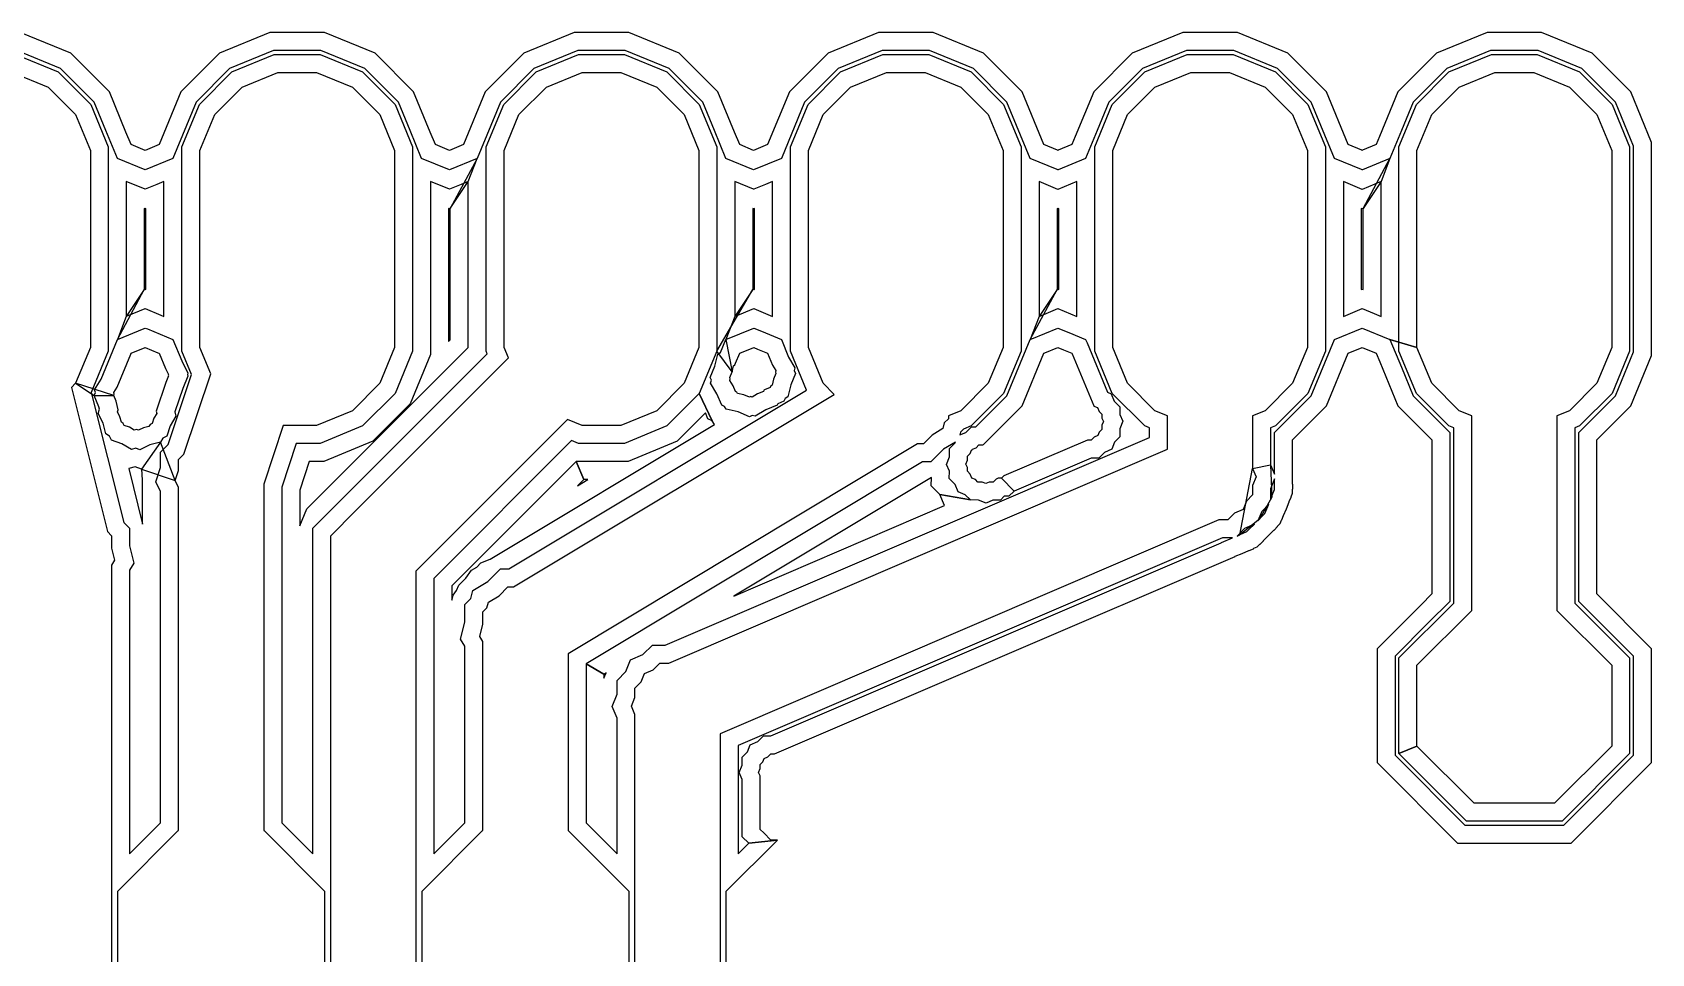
# Model space of a CAD drawing. Extents: x -122 to 0, y 0 to 97.
# Drawn here: x -93.02 to -79.5, y 29.68 to 37.37 of the extents above; entities that cross this region are included whole.
import ezdxf

# ---------------------------------------------------------------- set-up
doc = ezdxf.new("R2010")
doc.units = 0
doc.layers.add('milling', color=1, linetype='CONTINUOUS')

msp = doc.modelspace()

# ---------------------------------------------------------------- linework, layer by layer
at = {"layer": 'milling'}
for p, q in [((-92.6958, 37.1919), (-93.117, 37.3663)), ((-91.0328, 37.3663), (-91.454, 37.1919)), ((-90.577, 37.3663), (-91.0328, 37.3663)), ((-90.1558, 37.1919), (-90.577, 37.3663)), ((-88.4928, 37.3663), (-88.914, 37.1919)), ((-88.0371, 37.3663), (-88.4928, 37.3663)), ((-87.6157, 37.1918), (-88.0371, 37.3663)), ((-85.9528, 37.3663), (-86.374, 37.1919)), ((-85.497, 37.3663), (-85.9528, 37.3663)), ((-85.0758, 37.1919), (-85.497, 37.3663)), ((-83.4128, 37.3663), (-83.834, 37.1919)), ((-82.957, 37.3663), (-83.4128, 37.3663)), ((-82.5358, 37.1919), (-82.957, 37.3663)), ((-80.8728, 37.3663), (-81.294, 37.1919)), ((-80.417, 37.3663), (-80.8728, 37.3663)), ((-79.9958, 37.1919), (-80.417, 37.3663)), ((-93.1534, 37.1831), (-92.7996, 37.0365)), ((-92.7807, 37.0646), (-93.1469, 37.2163)), ((-92.3733, 36.8693), (-92.6958, 37.1919)), ((-91.454, 37.1919), (-91.7765, 36.8694)), ((-91.0029, 37.2163), (-91.3691, 37.0646)), ((-91.3503, 37.0365), (-90.9965, 37.1831)), ((-90.6069, 37.2163), (-91.0029, 37.2163)), ((-90.9965, 37.1831), (-90.6134, 37.1831)), ((-90.6134, 37.1831), (-90.2596, 37.0365)), ((-90.2407, 37.0646), (-90.6069, 37.2163)), ((-89.8333, 36.8693), (-90.1558, 37.1919)), ((-88.914, 37.1919), (-89.2365, 36.8694)), ((-88.4629, 37.2163), (-88.8291, 37.0646)), ((-88.8103, 37.0365), (-88.4565, 37.1831)), ((-88.0669, 37.2163), (-88.4629, 37.2163)), ((-88.4565, 37.1831), (-88.0734, 37.1831)), ((-88.0734, 37.1831), (-87.7196, 37.0365)), ((-87.7006, 37.0646), (-88.0669, 37.2163)), ((-87.2933, 36.8694), (-87.6157, 37.1918)), ((-86.374, 37.1919), (-86.6965, 36.8694)), ((-85.9229, 37.2163), (-86.2891, 37.0647)), ((-86.2703, 37.0365), (-85.9165, 37.1831)), ((-85.5269, 37.2163), (-85.9229, 37.2163)), ((-85.9165, 37.1831), (-85.5334, 37.1831)), ((-85.5334, 37.1831), (-85.1796, 37.0365)), ((-85.1607, 37.0647), (-85.5269, 37.2163)), ((-84.7533, 36.8694), (-85.0758, 37.1919)), ((-83.834, 37.1919), (-84.1565, 36.8694)), ((-83.3829, 37.2163), (-83.7491, 37.0647)), ((-83.7303, 37.0365), (-83.3765, 37.1831)), ((-82.9869, 37.2163), (-83.3829, 37.2163)), ((-83.3765, 37.1831), (-82.9934, 37.1831)), ((-82.9934, 37.1831), (-82.6396, 37.0365)), ((-82.6207, 37.0647), (-82.9869, 37.2163)), ((-82.2133, 36.8694), (-82.5358, 37.1919)), ((-81.294, 37.1919), (-81.6165, 36.8694)), ((-80.8429, 37.2163), (-81.2091, 37.0647)), ((-81.1903, 37.0365), (-80.8365, 37.1831)), ((-80.4469, 37.2163), (-80.8429, 37.2163)), ((-80.8365, 37.1831), (-80.4534, 37.1831)), ((-80.4534, 37.1831), (-80.0996, 37.0365)), ((-80.0807, 37.0647), (-80.4469, 37.2163)), ((-79.6733, 36.8694), (-79.9958, 37.1919)), ((-92.5005, 36.7845), (-92.7807, 37.0646)), ((-91.3691, 37.0646), (-91.6492, 36.7845)), ((-89.9605, 36.7845), (-90.2407, 37.0646)), ((-88.8291, 37.0646), (-89.1092, 36.7845)), ((-87.4205, 36.7845), (-87.7006, 37.0646)), ((-86.2891, 37.0647), (-86.5692, 36.7846)), ((-84.8805, 36.7845), (-85.1607, 37.0647)), ((-83.7491, 37.0647), (-84.0292, 36.7846)), ((-82.3406, 36.7845), (-82.6207, 37.0647)), ((-81.2091, 37.0647), (-81.4892, 36.7846)), ((-79.8006, 36.7845), (-80.0807, 37.0647)), ((-93.1832, 37.0331), (-92.8845, 36.9094)), ((-92.8845, 36.9094), (-92.6559, 36.6808)), ((-92.7996, 37.0365), (-92.5288, 36.7657)), ((-91.6211, 36.7657), (-91.3503, 37.0365)), ((-91.494, 36.6808), (-91.2654, 36.9094)), ((-91.2654, 36.9094), (-90.9667, 37.0331)), ((-90.9667, 37.0331), (-90.6432, 37.0331)), ((-90.6432, 37.0331), (-90.3445, 36.9094)), ((-90.3445, 36.9094), (-90.1159, 36.6808)), ((-90.2596, 37.0365), (-89.9888, 36.7657)), ((-89.0811, 36.7657), (-88.8103, 37.0365)), ((-88.954, 36.6808), (-88.7254, 36.9094)), ((-88.7254, 36.9094), (-88.4267, 37.0331)), ((-88.4267, 37.0331), (-88.1032, 37.0331)), ((-88.1032, 37.0331), (-87.8045, 36.9094)), ((-87.8045, 36.9094), (-87.5759, 36.6808)), ((-87.7196, 37.0365), (-87.4488, 36.7657)), ((-86.5411, 36.7657), (-86.2703, 37.0365)), ((-86.414, 36.6808), (-86.1854, 36.9094)), ((-86.1854, 36.9094), (-85.8867, 37.0331)), ((-85.8867, 37.0331), (-85.5632, 37.0331)), ((-85.5632, 37.0331), (-85.2645, 36.9094)), ((-85.2645, 36.9094), (-85.0359, 36.6808)), ((-85.1796, 37.0365), (-84.9088, 36.7657)), ((-84.0011, 36.7657), (-83.7303, 37.0365)), ((-83.874, 36.6808), (-83.6454, 36.9094)), ((-83.6454, 36.9094), (-83.3467, 37.0331)), ((-83.3467, 37.0331), (-83.0232, 37.0331)), ((-83.0232, 37.0331), (-82.7245, 36.9094)), ((-82.7245, 36.9094), (-82.4959, 36.6808)), ((-82.6396, 37.0365), (-82.3688, 36.7657)), ((-81.4611, 36.7657), (-81.1903, 37.0365)), ((-81.334, 36.6808), (-81.1054, 36.9094)), ((-81.1054, 36.9094), (-80.8067, 37.0331)), ((-80.8067, 37.0331), (-80.4832, 37.0331)), ((-80.4832, 37.0331), (-80.1845, 36.9094)), ((-80.1845, 36.9094), (-79.9559, 36.6808)), ((-80.0996, 37.0365), (-79.8288, 36.7657)), ((-92.4021, 36.547), (-92.5005, 36.7845)), ((-92.2345, 36.5344), (-92.3733, 36.8693)), ((-91.7765, 36.8694), (-91.9582, 36.4303)), ((-91.6492, 36.7845), (-91.8434, 36.3155)), ((-89.8621, 36.547), (-89.9605, 36.7845)), ((-89.6945, 36.5344), (-89.8333, 36.8693)), ((-89.2365, 36.8694), (-89.4182, 36.4303)), ((-89.1092, 36.7845), (-89.3034, 36.3155)), ((-87.322, 36.547), (-87.4205, 36.7845)), ((-87.1545, 36.5344), (-87.2933, 36.8694)), ((-86.6965, 36.8694), (-86.8782, 36.4303)), ((-86.5692, 36.7846), (-86.7634, 36.3155)), ((-84.6863, 36.3154), (-84.8805, 36.7845)), ((-84.5715, 36.4302), (-84.7533, 36.8694)), ((-84.1565, 36.8694), (-84.3101, 36.4984)), ((-84.0292, 36.7846), (-84.1277, 36.5469)), ((-82.1463, 36.3154), (-82.3406, 36.7845)), ((-82.0315, 36.4302), (-82.2133, 36.8694)), ((-81.6165, 36.8694), (-81.7701, 36.4984)), ((-81.4892, 36.7846), (-81.5876, 36.5469)), ((-79.6489, 36.4183), (-79.8006, 36.7845)), ((-79.4989, 36.4482), (-79.6733, 36.8694)), ((-92.6559, 36.6808), (-92.5322, 36.3821)), ((-92.5288, 36.7657), (-92.3822, 36.4119)), ((-91.7677, 36.4119), (-91.6211, 36.7657)), ((-91.6177, 36.3821), (-91.494, 36.6808)), ((-90.1159, 36.6808), (-89.9922, 36.3821)), ((-89.9888, 36.7657), (-89.8422, 36.4119)), ((-89.2277, 36.4119), (-89.0811, 36.7657)), ((-89.0777, 36.3821), (-88.954, 36.6808)), ((-87.5759, 36.6808), (-87.4522, 36.3821)), ((-87.4488, 36.7657), (-87.3022, 36.4119)), ((-86.6877, 36.4119), (-86.5411, 36.7657)), ((-86.5377, 36.3821), (-86.414, 36.6808)), ((-85.0359, 36.6808), (-84.9122, 36.3821)), ((-84.9088, 36.7657), (-84.7622, 36.4119)), ((-84.1477, 36.4119), (-84.0011, 36.7657)), ((-83.9977, 36.3821), (-83.874, 36.6808)), ((-82.4959, 36.6808), (-82.3722, 36.3821)), ((-82.3688, 36.7657), (-82.2222, 36.4119)), ((-81.6077, 36.4119), (-81.4611, 36.7657)), ((-81.4577, 36.3821), (-81.334, 36.6808)), ((-79.9559, 36.6808), (-79.8322, 36.3821)), ((-79.8288, 36.7657), (-79.6822, 36.4119)), ((-92.3063, 36.3155), (-92.4021, 36.547)), ((-92.1915, 36.4303), (-92.2345, 36.5344)), ((-89.7663, 36.3155), (-89.8621, 36.547)), ((-89.6515, 36.4303), (-89.6945, 36.5344)), ((-87.2263, 36.3155), (-87.3221, 36.547)), ((-87.3221, 36.547), (-87.322, 36.547)), ((-87.1115, 36.4303), (-87.1545, 36.5344)), ((-84.3101, 36.4984), (-84.3382, 36.4302)), ((-84.1276, 36.5469), (-84.2234, 36.3154)), ((-84.1277, 36.5469), (-84.1276, 36.5469)), ((-81.7701, 36.4984), (-81.7982, 36.4302)), ((-81.5876, 36.5469), (-81.6834, 36.3154)), ((-92.5322, 36.3821), (-92.5322, 34.7378)), ((-92.3822, 36.4119), (-92.3822, 34.708)), ((-92.0749, 36.3821), (-92.1915, 36.4303)), ((-91.9582, 36.4303), (-92.0749, 36.3821)), ((-91.7677, 34.708), (-91.7677, 36.4119)), ((-91.6177, 34.7378), (-91.6177, 36.3821)), ((-89.9922, 36.3821), (-89.9922, 34.7378)), ((-89.8422, 36.4119), (-89.8422, 34.708)), ((-89.5349, 36.3821), (-89.6515, 36.4303)), ((-89.4182, 36.4303), (-89.5349, 36.3821)), ((-89.2277, 34.708), (-89.2277, 36.4119)), ((-89.0777, 34.7378), (-89.0777, 36.3821)), ((-87.4522, 36.3821), (-87.4522, 34.7378)), ((-87.3022, 36.4119), (-87.3022, 34.708)), ((-86.9949, 36.3821), (-87.1115, 36.4303)), ((-86.8782, 36.4303), (-86.9949, 36.3821)), ((-86.6877, 34.708), (-86.6877, 36.4119)), ((-86.5377, 34.7378), (-86.5377, 36.3821)), ((-84.9122, 36.3821), (-84.9122, 34.7378)), ((-84.7622, 36.4119), (-84.7622, 34.708)), ((-84.458, 36.3833), (-84.5715, 36.4302)), ((-84.4548, 36.382), (-84.458, 36.3833)), ((-84.4536, 36.3826), (-84.4548, 36.382)), ((-84.3382, 36.4302), (-84.4536, 36.3826)), ((-84.1477, 34.708), (-84.1477, 36.4119)), ((-83.9977, 34.7378), (-83.9977, 36.3821)), ((-82.3722, 36.3821), (-82.3722, 34.7378)), ((-82.2222, 36.4119), (-82.2222, 34.708)), ((-81.918, 36.3833), (-82.0315, 36.4302)), ((-81.9148, 36.382), (-81.918, 36.3833)), ((-81.9136, 36.3826), (-81.9148, 36.382)), ((-81.7982, 36.4302), (-81.9136, 36.3826)), ((-81.6077, 34.708), (-81.6077, 36.4119)), ((-81.4577, 34.7378), (-81.4577, 36.3821)), ((-79.8322, 36.3821), (-79.8322, 34.7378)), ((-79.6822, 36.4119), (-79.6822, 34.708)), ((-79.6489, 34.7015), (-79.6489, 36.4183)), ((-79.4989, 34.6716), (-79.4989, 36.4482)), ((-92.0749, 36.2197), (-92.3063, 36.3155)), ((-91.8434, 36.3155), (-92.0749, 36.2197)), ((-89.5349, 36.2197), (-89.7663, 36.3155)), ((-89.3034, 36.3155), (-89.5349, 36.2197)), ((-89.3034, 36.3155), (-89.5277, 35.8979)), ((-89.3777, 36.1224), (-89.3034, 36.3155)), ((-86.9949, 36.2197), (-87.2263, 36.3155)), ((-86.7634, 36.3155), (-86.9949, 36.2197)), ((-84.4611, 36.2222), (-84.6863, 36.3154)), ((-84.2234, 36.3154), (-84.4523, 36.2207)), ((-81.9211, 36.2222), (-82.1463, 36.3154)), ((-81.6834, 36.3154), (-81.9123, 36.2207)), ((-81.9077, 35.8979), (-81.6834, 36.3154)), ((-81.6834, 36.3154), (-81.7577, 36.1223)), ((-92.0749, 36.0573), (-92.2322, 36.1225)), ((-92.2322, 36.1225), (-92.2322, 34.9973)), ((-91.9761, 36.0982), (-92.0747, 36.0573)), ((-91.9177, 36.1224), (-91.9761, 36.0982)), ((-91.9177, 34.9974), (-91.9177, 36.1224)), ((-89.5349, 36.0573), (-89.6922, 36.1225)), ((-89.6922, 36.1225), (-89.6922, 34.6782)), ((-89.4361, 36.0982), (-89.5347, 36.0573)), ((-89.5277, 35.8979), (-89.3777, 36.1224)), ((-89.3777, 36.1224), (-89.4361, 36.0982)), ((-89.3777, 34.7392), (-89.3777, 36.1224)), ((-89.3777, 36.1224), (-89.3777, 36.1224)), ((-86.9949, 36.0573), (-87.1522, 36.1225)), ((-87.1522, 36.1225), (-87.1522, 34.9973)), ((-86.8961, 36.0983), (-86.9947, 36.0573)), ((-86.8377, 36.1225), (-86.8961, 36.0983)), ((-86.8377, 34.9974), (-86.8377, 36.1225)), ((-84.4549, 36.0572), (-84.6122, 36.1224)), ((-84.6122, 36.1224), (-84.6122, 34.9974)), ((-84.4548, 36.2196), (-84.4611, 36.2222)), ((-84.4523, 36.2207), (-84.4548, 36.2196)), ((-84.3507, 36.1004), (-84.4547, 36.0572)), ((-84.2977, 36.1223), (-84.3507, 36.1004)), ((-84.2977, 34.9975), (-84.2977, 36.1223)), ((-81.9149, 36.0572), (-82.0722, 36.1224)), ((-82.0722, 36.1224), (-82.0722, 34.9974)), ((-81.9148, 36.2196), (-81.9211, 36.2222)), ((-81.9123, 36.2207), (-81.9148, 36.2196)), ((-81.8107, 36.1004), (-81.9147, 36.0572)), ((-81.7577, 36.1223), (-81.9077, 35.8979)), ((-81.7577, 36.1223), (-81.8107, 36.1004)), ((-81.7577, 34.9974), (-81.7577, 36.1223)), ((-92.0748, 36.0573), (-92.0749, 36.0573)), ((-92.0747, 36.0573), (-92.0748, 36.0573)), ((-89.5348, 36.0573), (-89.5349, 36.0573)), ((-89.5347, 36.0573), (-89.5348, 36.0573)), ((-86.9948, 36.0574), (-86.9949, 36.0573)), ((-86.9947, 36.0573), (-86.9948, 36.0574)), ((-84.4548, 36.0573), (-84.4549, 36.0572)), ((-84.4547, 36.0572), (-84.4548, 36.0573)), ((-81.9148, 36.0573), (-81.9149, 36.0572)), ((-81.9147, 36.0572), (-81.9148, 36.0573)), ((-92.0749, 35.895), (-92.0822, 35.8981)), ((-92.0822, 35.8981), (-92.0822, 35.2217)), ((-92.0748, 35.895), (-92.0749, 35.895)), ((-92.0747, 35.895), (-92.0748, 35.895)), ((-92.0677, 35.898), (-92.0747, 35.895)), ((-92.0677, 35.2219), (-92.0677, 35.898)), ((-89.5349, 35.895), (-89.5422, 35.8981)), ((-89.5422, 35.8981), (-89.5422, 34.7869)), ((-89.5348, 35.895), (-89.5349, 35.895)), ((-89.5347, 35.895), (-89.5348, 35.895)), ((-89.5277, 35.8979), (-89.5347, 35.895)), ((-89.5277, 34.8014), (-89.5277, 35.8979)), ((-86.9949, 35.895), (-87.0022, 35.8981)), ((-87.0022, 35.8981), (-87.0022, 35.2215)), ((-86.9948, 35.8951), (-86.9949, 35.895)), ((-86.9947, 35.895), (-86.9948, 35.8951)), ((-86.9877, 35.898), (-86.9947, 35.895)), ((-86.9877, 35.2221), (-86.9877, 35.898)), ((-84.4549, 35.8949), (-84.4622, 35.898)), ((-84.4622, 35.898), (-84.4622, 35.2218)), ((-84.4548, 35.895), (-84.4549, 35.8949)), ((-84.4547, 35.8949), (-84.4548, 35.895)), ((-84.4477, 35.8979), (-84.4547, 35.8949)), ((-84.4477, 35.222), (-84.4477, 35.8979)), ((-81.9149, 35.8949), (-81.9222, 35.898)), ((-81.9222, 35.898), (-81.9222, 35.2218)), ((-81.9148, 35.895), (-81.9149, 35.8949)), ((-81.9147, 35.8949), (-81.9148, 35.895)), ((-81.9077, 35.8979), (-81.9147, 35.8949)), ((-81.9077, 35.2219), (-81.9077, 35.8979)), ((-81.9077, 35.8979), (-81.9077, 35.8979)), ((-92.3062, 34.8044), (-92.0822, 35.2217)), ((-92.0822, 35.2217), (-92.2322, 34.9973)), ((-92.0822, 35.2217), (-92.0747, 35.2248)), ((-92.0747, 35.2248), (-92.0746, 35.2247)), ((-92.0746, 35.2247), (-92.0745, 35.2248)), ((-92.0745, 35.2248), (-92.0677, 35.2219)), ((-87.3022, 34.708), (-87.0022, 35.2215)), ((-87.0022, 35.2215), (-87.1522, 34.9973)), ((-87.0022, 35.2215), (-86.9943, 35.2248)), ((-86.9943, 35.2248), (-86.9942, 35.2247)), ((-86.9942, 35.2247), (-86.9941, 35.2248)), ((-86.9941, 35.2248), (-86.9877, 35.2221)), ((-84.6863, 34.8044), (-84.4622, 35.2218)), ((-84.4622, 35.2218), (-84.6122, 34.9974)), ((-84.4622, 35.2218), (-84.4549, 35.2249)), ((-84.4549, 35.2249), (-84.4548, 35.2248)), ((-84.4548, 35.2248), (-84.4547, 35.2249)), ((-84.4547, 35.2249), (-84.4477, 35.222)), ((-81.9222, 35.2218), (-81.9149, 35.2249)), ((-81.9149, 35.2249), (-81.9148, 35.2248)), ((-81.9148, 35.2248), (-81.9147, 35.2249)), ((-81.9147, 35.2249), (-81.9077, 35.2219)), ((-92.2296, 34.9983), (-92.0747, 35.0625)), ((-92.0747, 35.0625), (-92.0746, 35.0625)), ((-92.0746, 35.0625), (-91.9427, 35.0077)), ((-87.1451, 35.0002), (-86.9944, 35.0625)), ((-86.9944, 35.0625), (-86.9943, 35.0625)), ((-86.9943, 35.0625), (-86.8583, 35.006)), ((-84.6122, 34.9974), (-84.4549, 35.0626)), ((-84.4549, 35.0626), (-84.4548, 35.0625)), ((-84.4548, 35.0625), (-84.4547, 35.0626)), ((-84.4547, 35.0626), (-84.2977, 34.9975)), ((-82.0722, 34.9974), (-81.9149, 35.0626)), ((-81.9149, 35.0626), (-81.9148, 35.0625)), ((-81.9148, 35.0625), (-81.9147, 35.0626)), ((-81.9147, 35.0626), (-81.8161, 35.0216)), ((-81.8161, 35.0216), (-81.7577, 34.9974)), ((-92.2322, 34.9973), (-92.3062, 34.8044)), ((-92.3062, 34.8044), (-92.0825, 34.8969)), ((-92.2322, 34.9973), (-92.2296, 34.9983)), ((-92.2322, 34.9973), (-92.2322, 34.9973)), ((-92.0825, 34.8969), (-92.0747, 34.9001)), ((-92.0747, 34.9001), (-92.0561, 34.8924)), ((-92.0561, 34.8924), (-91.8433, 34.8042)), ((-91.9427, 35.0077), (-91.9177, 34.9974)), ((-87.1522, 34.9973), (-87.2261, 34.8045)), ((-87.2261, 34.8045), (-86.9945, 34.9001)), ((-87.1522, 34.9973), (-87.1451, 35.0002)), ((-87.1522, 34.9973), (-87.1522, 34.9973)), ((-86.9945, 34.9001), (-86.9944, 34.9001)), ((-86.9944, 34.9001), (-86.9303, 34.8734)), ((-86.8583, 35.006), (-86.8377, 34.9974)), ((-84.6122, 34.9974), (-84.6863, 34.8044)), ((-84.6721, 34.8102), (-84.4548, 34.9002)), ((-84.6122, 34.9974), (-84.6122, 34.9974)), ((-84.4548, 34.9002), (-84.3649, 34.8629)), ((-82.1463, 34.8044), (-81.9149, 34.9002)), ((-81.9149, 34.9002), (-81.6834, 34.8044)), ((-92.443, 34.4743), (-92.3062, 34.8044)), ((-91.8433, 34.8042), (-91.7697, 34.626)), ((-90.5413, 33.5757), (-89.3777, 34.7392)), ((-89.5422, 34.7869), (-89.5277, 34.8014)), ((-87.2712, 34.6958), (-87.2261, 34.8045)), ((-87.2261, 34.8045), (-87.1754, 34.5353)), ((-86.9303, 34.8734), (-86.7632, 34.8041)), ((-86.7632, 34.8041), (-86.7028, 34.6577)), ((-84.8805, 34.3353), (-84.6863, 34.8044)), ((-84.6863, 34.8044), (-84.6721, 34.8102)), ((-84.3649, 34.8629), (-84.2234, 34.8044)), ((-84.2234, 34.8044), (-84.2115, 34.7756)), ((-84.2115, 34.7756), (-84.0413, 34.3644)), ((-82.3405, 34.3353), (-82.1463, 34.8044)), ((-81.6834, 34.8044), (-81.4577, 34.7378)), ((-81.4577, 34.7378), (-81.6834, 34.8044)), ((-81.6834, 34.8044), (-81.5876, 34.5729)), ((-92.5322, 34.7378), (-92.6559, 34.4391)), ((-92.3822, 34.708), (-92.5249, 34.3638)), ((-92.3086, 34.4068), (-92.1945, 34.6819)), ((-92.1945, 34.6819), (-92.1914, 34.6895)), ((-92.1914, 34.6895), (-92.0748, 34.7377)), ((-92.0748, 34.7377), (-92.0747, 34.7377)), ((-92.0747, 34.7377), (-91.9676, 34.6933)), ((-91.9676, 34.6933), (-91.9582, 34.6894)), ((-91.9582, 34.6894), (-91.9061, 34.5634)), ((-91.7697, 34.626), (-91.7183, 34.5234)), ((-91.6868, 34.5129), (-91.7677, 34.708)), ((-91.5268, 34.5185), (-91.6177, 34.7378)), ((-91.6177, 34.7378), (-91.6177, 34.7378)), ((-90.3794, 33.5255), (-89.2186, 34.6862)), ((-90.3173, 33.3755), (-89.0417, 34.651)), ((-89.9922, 34.7378), (-90.1159, 34.4391)), ((-89.8422, 34.708), (-89.9888, 34.3542)), ((-89.6922, 34.6782), (-89.8616, 34.2692)), ((-89.2186, 34.6862), (-89.2277, 34.708)), ((-89.0417, 34.651), (-89.0777, 34.7378)), ((-87.4522, 34.7378), (-87.5759, 34.4391)), ((-87.3022, 34.708), (-87.4488, 34.3542)), ((-87.3181, 34.5827), (-87.2931, 34.6827)), ((-87.1754, 34.5353), (-87.3022, 34.708)), ((-87.2931, 34.6827), (-87.2712, 34.6958)), ((-87.1516, 34.5925), (-87.1457, 34.6066)), ((-87.1457, 34.6066), (-87.1114, 34.6896)), ((-87.1114, 34.6896), (-86.9947, 34.7377)), ((-86.9947, 34.7377), (-86.9946, 34.7377)), ((-86.9946, 34.7377), (-86.9624, 34.7243)), ((-86.9624, 34.7243), (-86.8781, 34.6894)), ((-86.8781, 34.6894), (-86.8372, 34.5901)), ((-86.7028, 34.6577), (-86.6499, 34.5695)), ((-86.5529, 34.3827), (-86.6877, 34.708)), ((-86.414, 34.4391), (-86.5377, 34.7378)), ((-84.9122, 34.7378), (-85.0359, 34.4391)), ((-84.7622, 34.708), (-84.9088, 34.3542)), ((-84.7533, 34.2504), (-84.5715, 34.6896)), ((-84.5715, 34.6896), (-84.5644, 34.6925)), ((-84.5644, 34.6925), (-84.4548, 34.7378)), ((-84.4548, 34.7378), (-84.4095, 34.719)), ((-84.4095, 34.719), (-84.3382, 34.6896)), ((-84.3382, 34.6896), (-84.3365, 34.6853)), ((-84.3365, 34.6853), (-84.1565, 34.2504)), ((-84.0011, 34.3542), (-84.1477, 34.708)), ((-83.874, 34.4391), (-83.9977, 34.7378)), ((-83.9977, 34.7378), (-83.9977, 34.7378)), ((-82.3722, 34.7378), (-82.4959, 34.4391)), ((-82.2222, 34.708), (-82.3688, 34.3542)), ((-82.2133, 34.2504), (-82.0315, 34.6896)), ((-82.0315, 34.6896), (-81.9149, 34.7378)), ((-81.9149, 34.7378), (-81.7982, 34.6896)), ((-81.7982, 34.6896), (-81.7685, 34.6177)), ((-81.7685, 34.6177), (-81.6165, 34.2505)), ((-81.4611, 34.3542), (-81.6077, 34.708)), ((-81.334, 34.4391), (-81.4577, 34.7378)), ((-79.8322, 34.7378), (-79.9559, 34.4391)), ((-79.6822, 34.708), (-79.8288, 34.3542)), ((-79.8006, 34.3353), (-79.6489, 34.7015)), ((-79.6733, 34.2504), (-79.4989, 34.6716)), ((-92.4961, 34.3859), (-92.443, 34.4743)), ((-91.9061, 34.5634), (-91.8803, 34.5119)), ((-91.8799, 34.5001), (-91.9019, 34.447)), ((-91.8803, 34.5119), (-91.8823, 34.5059)), ((-91.8823, 34.5059), (-91.8799, 34.5001)), ((-91.8818, 33.928), (-91.6868, 34.5129)), ((-91.7175, 34.5), (-91.7612, 34.3946)), ((-91.7506, 33.8471), (-91.5268, 34.5185)), ((-91.7183, 34.5234), (-91.7223, 34.5115)), ((-91.7223, 34.5115), (-91.7175, 34.5)), ((-87.3575, 34.4881), (-87.3181, 34.5827)), ((-87.3478, 34.4645), (-87.3575, 34.4881)), ((-87.3575, 34.4881), (-87.3575, 34.4881)), ((-87.1951, 34.4879), (-87.1754, 34.5353)), ((-87.1902, 34.4761), (-87.1951, 34.4879)), ((-87.1951, 34.4879), (-87.1951, 34.4879)), ((-87.1934, 34.4635), (-87.1902, 34.4761)), ((-87.1754, 34.5353), (-87.1627, 34.5859)), ((-87.1627, 34.5859), (-87.1516, 34.5925)), ((-86.8286, 34.4738), (-86.8412, 34.4233)), ((-86.8372, 34.5901), (-86.8105, 34.5457)), ((-86.8088, 34.5214), (-86.8286, 34.4738)), ((-86.8105, 34.5457), (-86.8137, 34.5332)), ((-86.8137, 34.5332), (-86.8088, 34.5214)), ((-86.6464, 34.5212), (-86.6858, 34.4264)), ((-86.6499, 34.5695), (-86.6561, 34.5447)), ((-86.6561, 34.5447), (-86.6464, 34.5212)), ((-81.5876, 34.5729), (-81.5877, 34.5729)), ((-81.5877, 34.5729), (-81.4893, 34.3353)), ((-92.6559, 34.4391), (-92.6898, 34.4052)), ((-92.6898, 34.4052), (-92.3889, 33.2017)), ((-92.6559, 34.4391), (-92.4996, 34.3379)), ((-92.3372, 34.3379), (-92.6559, 34.4391)), ((-92.5249, 34.3638), (-92.2535, 33.2784)), ((-92.4996, 34.3379), (-92.4899, 34.3612)), ((-92.4603, 34.2429), (-92.4996, 34.3379)), ((-92.4996, 34.3379), (-92.3372, 34.3379)), ((-92.4899, 34.3612), (-92.4961, 34.3859)), ((-92.3372, 34.3379), (-92.3324, 34.3495)), ((-92.3175, 34.2903), (-92.3372, 34.3379)), ((-92.3372, 34.3379), (-92.3372, 34.3379)), ((-92.3355, 34.362), (-92.3086, 34.4068)), ((-92.3324, 34.3495), (-92.3355, 34.362)), ((-91.9019, 34.447), (-91.9823, 34.2059)), ((-91.7612, 34.3946), (-91.8262, 34.1998)), ((-90.1159, 34.4391), (-90.3445, 34.2105)), ((-89.9888, 34.3542), (-90.2596, 34.0834)), ((-89.0399, 32.8905), (-86.5529, 34.3827)), ((-88.9985, 32.7405), (-86.3215, 34.3466)), ((-87.5759, 34.4391), (-87.8045, 34.2105)), ((-87.4488, 34.3542), (-87.7196, 34.0834)), ((-87.4488, 34.3542), (-87.3416, 34.1272)), ((-87.3416, 34.1272), (-87.4488, 34.3542)), ((-87.354, 34.4397), (-87.3478, 34.4645)), ((-87.301, 34.3513), (-87.354, 34.4397)), ((-87.2619, 34.2565), (-87.301, 34.3513)), ((-87.1667, 34.419), (-87.1934, 34.4635)), ((-87.147, 34.3712), (-87.1667, 34.419)), ((-87.1351, 34.3663), (-87.147, 34.3712)), ((-87.1285, 34.3552), (-87.1351, 34.3663)), ((-87.0779, 34.3425), (-87.1285, 34.3552)), ((-87.0305, 34.3228), (-87.0779, 34.3425)), ((-86.9615, 34.3513), (-87.0061, 34.3245)), ((-86.9138, 34.3709), (-86.9615, 34.3513)), ((-86.9089, 34.3828), (-86.9138, 34.3709)), ((-86.9052, 34.385), (-86.9089, 34.3828)), ((-86.8571, 34.4048), (-86.9052, 34.385)), ((-86.8522, 34.4168), (-86.8571, 34.4048)), ((-86.8412, 34.4233), (-86.8522, 34.4168)), ((-86.6858, 34.4264), (-86.7108, 34.3265)), ((-86.3215, 34.3466), (-86.414, 34.4391)), ((-85.0359, 34.4391), (-85.2645, 34.2105)), ((-84.9088, 34.3542), (-85.1796, 34.0834)), ((-85.14, 34.0758), (-84.8805, 34.3353)), ((-84.0413, 34.3644), (-84.0109, 34.3523)), ((-84.0109, 34.3523), (-83.9846, 34.2908)), ((-83.7303, 34.0834), (-84.0011, 34.3542)), ((-83.6454, 34.2105), (-83.874, 34.4391)), ((-82.4959, 34.4391), (-82.7245, 34.2105)), ((-82.3688, 34.3542), (-82.6396, 34.0834)), ((-82.469, 34.2069), (-82.3405, 34.3353)), ((-81.4893, 34.3353), (-81.1837, 34.0298)), ((-81.1903, 34.0834), (-81.4611, 34.3542)), ((-81.1054, 34.2105), (-81.334, 34.4391)), ((-79.9559, 34.4391), (-80.1845, 34.2105)), ((-79.8288, 34.3542), (-80.0996, 34.0834)), ((-79.929, 34.2069), (-79.8006, 34.3353)), ((-92.4673, 34.1886), (-92.4555, 34.2239)), ((-92.4555, 34.2239), (-92.4603, 34.2429)), ((-92.2994, 34.2178), (-92.3175, 34.2903)), ((-92.3053, 34.2001), (-92.2994, 34.2178)), ((-92.2846, 34.1587), (-92.3053, 34.2001)), ((-91.9823, 34.2059), (-91.9777, 34.1876)), ((-91.8262, 34.1998), (-91.8171, 34.1637)), ((-90.3445, 34.2105), (-90.6432, 34.0868)), ((-89.8616, 34.2692), (-90.1746, 33.9562)), ((-87.8045, 34.2105), (-88.1032, 34.0868)), ((-87.2384, 34.2468), (-87.2619, 34.2565)), ((-87.2253, 34.2248), (-87.2384, 34.2468)), ((-87.1253, 34.1998), (-87.2253, 34.2248)), ((-87.0307, 34.1604), (-87.1253, 34.1998)), ((-87.0187, 34.3277), (-87.0305, 34.3228)), ((-87.0061, 34.3245), (-87.0187, 34.3277)), ((-86.8939, 34.2169), (-86.9823, 34.1639)), ((-86.7991, 34.256), (-86.8939, 34.2169)), ((-86.7939, 34.2687), (-86.7991, 34.256)), ((-86.7424, 34.2899), (-86.7939, 34.2687)), ((-86.7327, 34.3135), (-86.7424, 34.2899)), ((-86.7108, 34.3265), (-86.7327, 34.3135)), ((-85.2645, 34.2105), (-85.3694, 34.1671)), ((-85.0758, 33.928), (-84.7533, 34.2504)), ((-84.1565, 34.2504), (-84.1539, 34.2479)), ((-84.1539, 34.2479), (-84.1243, 34.2361)), ((-84.1243, 34.2361), (-84.1111, 34.2052)), ((-84.1111, 34.2052), (-84.0872, 34.1814)), ((-83.9846, 34.2908), (-83.9372, 34.2436)), ((-83.9372, 34.2436), (-83.9372, 34.1802)), ((-83.5405, 34.1671), (-83.6454, 34.2105)), ((-82.7245, 34.2105), (-82.8294, 34.1671)), ((-82.6461, 34.0298), (-82.469, 34.2069)), ((-82.4069, 34.0569), (-82.2133, 34.2504)), ((-81.6165, 34.2505), (-81.3337, 33.9677)), ((-81.0005, 34.1671), (-81.1054, 34.2105)), ((-80.1845, 34.2105), (-80.2894, 34.1671)), ((-80.1061, 34.0298), (-79.929, 34.2069)), ((-79.8669, 34.0569), (-79.6733, 34.2504)), ((-92.4261, 34.1063), (-92.4673, 34.1886)), ((-92.4038, 34.017), (-92.4261, 34.1063)), ((-92.2733, 34.1136), (-92.2846, 34.1587)), ((-92.2572, 34.104), (-92.2733, 34.1136)), ((-92.2489, 34.0873), (-92.2572, 34.104)), ((-92.2051, 34.0727), (-92.2489, 34.0873)), ((-92.1651, 34.0487), (-92.2051, 34.0727)), ((-92.0878, 34.0681), (-92.1291, 34.0474)), ((-92.0426, 34.0794), (-92.0878, 34.0681)), ((-92.033, 34.0955), (-92.0426, 34.0794)), ((-92.0163, 34.1038), (-92.033, 34.0955)), ((-92.0017, 34.1476), (-92.0163, 34.1038)), ((-91.9777, 34.1876), (-92.0017, 34.1476)), ((-91.8645, 34.0848), (-91.8936, 33.9974)), ((-91.8171, 34.1637), (-91.8645, 34.0848)), ((-90.9213, 34.0868), (-91.0844, 33.5973)), ((-90.6432, 34.0868), (-90.9213, 34.0868)), ((-90.2596, 34.0834), (-90.6134, 33.9368)), ((-88.5494, 34.1377), (-89.8144, 32.8726)), ((-89.1958, 32.9719), (-87.3228, 34.0957)), ((-88.4267, 34.0868), (-88.5494, 34.1377)), ((-88.1032, 34.0868), (-88.4267, 34.0868)), ((-87.7196, 34.0834), (-88.0734, 33.9368)), ((-87.398, 34.1929), (-87.6346, 33.9562)), ((-87.3769, 34.1418), (-87.398, 34.1929)), ((-87.3416, 34.1272), (-87.3769, 34.1418)), ((-87.3228, 34.0957), (-87.3416, 34.1272)), ((-87.0071, 34.1701), (-87.0307, 34.1604)), ((-86.9823, 34.1639), (-87.0071, 34.1701)), ((-85.4039, 34.1082), (-85.4157, 34.0608)), ((-85.3694, 34.1426), (-85.4039, 34.1082)), ((-85.3694, 34.1671), (-85.3694, 34.1426)), ((-85.1796, 34.0834), (-85.2427, 34.0573)), ((-85.2223, 34.0296), (-85.175, 34.0762)), ((-85.175, 34.0762), (-85.14, 34.0758)), ((-84.0872, 34.1814), (-84.0872, 34.1493)), ((-84.0872, 34.1493), (-84.0746, 34.1201)), ((-84.0746, 34.1201), (-84.0871, 34.0889)), ((-84.0871, 34.0889), (-84.087, 34.0551)), ((-83.9372, 34.1802), (-83.9122, 34.1221)), ((-83.9122, 34.1221), (-83.9371, 34.0599)), ((-83.6905, 34.0669), (-83.7303, 34.0834)), ((-83.6905, 33.9883), (-83.6905, 34.0669)), ((-83.5405, 33.8894), (-83.5405, 34.1671)), ((-82.8294, 34.1671), (-82.8294, 33.728)), ((-82.6396, 34.0834), (-82.6794, 34.0669)), ((-82.6794, 34.0669), (-82.6794, 33.7587)), ((-81.1505, 34.0669), (-81.1903, 34.0834)), ((-81.1505, 32.6058), (-81.1505, 34.0669)), ((-81.0005, 32.5437), (-81.0005, 34.1671)), ((-80.2894, 34.1671), (-80.2894, 32.5437)), ((-80.0996, 34.0834), (-80.1394, 34.0669)), ((-80.1394, 34.0669), (-80.1394, 32.6058)), ((-92.3719, 33.9979), (-92.4038, 34.017)), ((-92.3553, 33.9646), (-92.3719, 33.9979)), ((-92.2679, 33.9355), (-92.3553, 33.9646)), ((-92.189, 33.8881), (-92.2679, 33.9355)), ((-92.1468, 34.0533), (-92.1651, 34.0487)), ((-92.1291, 34.0474), (-92.1468, 34.0533)), ((-91.946, 33.9489), (-92.1061, 33.7235)), ((-91.946, 33.9489), (-92.0353, 33.9266)), ((-91.9269, 33.9808), (-91.946, 33.9489)), ((-91.8238, 33.6276), (-91.946, 33.9489)), ((-91.9455, 33.8644), (-91.8818, 33.928)), ((-91.8936, 33.9974), (-91.9269, 33.9808)), ((-90.8132, 33.9368), (-90.9344, 33.573)), ((-90.6134, 33.9368), (-90.8132, 33.9368)), ((-90.1746, 33.9562), (-90.5836, 33.7868)), ((-88.5142, 33.9608), (-89.6644, 32.8105)), ((-85.6264, 33.9344), (-88.5444, 32.1837)), ((-88.4565, 33.9368), (-88.5142, 33.9608)), ((-88.0734, 33.9368), (-88.4565, 33.9368)), ((-87.6346, 33.9562), (-88.0436, 33.7868)), ((-87.7336, 32.2555), (-83.6905, 33.9883)), ((-85.5776, 33.9344), (-85.6264, 33.9344)), ((-85.5045, 34.0076), (-85.5776, 33.9344)), ((-85.4157, 34.0608), (-85.5045, 34.0076)), ((-85.311, 33.9488), (-85.4113, 33.8886)), ((-85.3593, 33.8952), (-85.3152, 33.9384)), ((-85.3152, 33.9384), (-85.311, 33.9488)), ((-85.2685, 34.0315), (-85.2744, 34.0081)), ((-85.2744, 34.0081), (-85.2223, 34.0296)), ((-85.2427, 34.0573), (-85.2685, 34.0315)), ((-85.082, 33.9253), (-85.0758, 33.928)), ((-84.2081, 33.9658), (-84.9063, 33.6666)), ((-84.1761, 33.9658), (-84.2081, 33.9658)), ((-84.1523, 33.9897), (-84.1761, 33.9658)), ((-84.1214, 34.0029), (-84.1523, 33.9897)), ((-84.1096, 34.0325), (-84.1214, 34.0029)), ((-84.087, 34.0551), (-84.1096, 34.0325)), ((-83.9817, 33.9484), (-84.0052, 33.8895)), ((-83.937, 33.9931), (-83.9817, 33.9484)), ((-83.9371, 34.0599), (-83.937, 33.9931)), ((-82.6461, 33.784), (-82.6461, 34.0298)), ((-82.4961, 33.9677), (-82.4069, 34.0569)), ((-82.4961, 33.723), (-82.4961, 33.9677)), ((-81.3337, 33.9677), (-81.3337, 33.8414)), ((-81.1837, 34.0298), (-81.1837, 33.7793)), ((-80.1061, 32.8701), (-80.1061, 34.0298)), ((-79.9561, 33.9677), (-79.8669, 34.0569)), ((-79.9561, 32.808), (-79.9561, 33.9677)), ((-92.1529, 33.8972), (-92.189, 33.8881)), ((-92.1176, 33.8854), (-92.1529, 33.8972)), ((-92.0353, 33.9266), (-92.1176, 33.8854)), ((-91.9455, 33.737), (-91.9455, 33.8644)), ((-91.7955, 33.8023), (-91.7506, 33.8471)), ((-91.7955, 33.7126), (-91.7955, 33.8023)), ((-87.7031, 32.1055), (-83.5405, 33.8894)), ((-85.4113, 33.8886), (-85.5155, 33.7844)), ((-85.3853, 33.7632), (-85.3599, 33.8268)), ((-85.3599, 33.8268), (-85.3593, 33.8952)), ((-85.2229, 33.7652), (-85.2101, 33.7972)), ((-85.2101, 33.7972), (-85.2098, 33.8318)), ((-85.2098, 33.8318), (-85.1876, 33.8535)), ((-85.1876, 33.8535), (-85.1761, 33.8824)), ((-85.1761, 33.8824), (-85.1711, 33.8845)), ((-85.1711, 33.8845), (-85.1691, 33.8894)), ((-85.1691, 33.8894), (-85.1381, 33.9022)), ((-85.1381, 33.9022), (-85.1142, 33.9257)), ((-85.1142, 33.9257), (-85.082, 33.9253)), ((-84.1773, 33.8158), (-84.8208, 33.54)), ((-84.1139, 33.8158), (-84.1773, 33.8158)), ((-84.0667, 33.8632), (-84.1139, 33.8158)), ((-84.0052, 33.8895), (-84.0667, 33.8632)), ((-81.3337, 33.8414), (-81.3337, 32.6817)), ((-92.1589, 33.7411), (-92.2113, 33.728)), ((-92.2113, 33.728), (-92.0955, 33.2649)), ((-92.1061, 33.7235), (-92.1589, 33.7411)), ((-92.1021, 33.7255), (-92.1061, 33.7235)), ((-92.1061, 33.7235), (-91.8238, 33.6276)), ((-92.0955, 33.6317), (-92.1021, 33.7255)), ((-91.9858, 33.6161), (-91.9455, 33.737)), ((-91.8238, 33.6276), (-91.7955, 33.7126)), ((-90.705, 33.7868), (-90.7844, 33.5486)), ((-90.5836, 33.7868), (-90.705, 33.7868)), ((-88.4761, 33.7868), (-89.5144, 32.7484)), ((-88.0436, 33.7868), (-88.4761, 33.7868)), ((-88.4761, 33.7868), (-88.4139, 33.6368)), ((-88.4139, 33.6368), (-88.4761, 33.7868)), ((-85.585, 33.7844), (-88.3944, 32.0987)), ((-85.5155, 33.7844), (-85.585, 33.7844)), ((-85.3609, 33.7065), (-85.3853, 33.7632)), ((-85.3615, 33.6447), (-85.3609, 33.7065)), ((-85.2107, 33.7368), (-85.2229, 33.7652)), ((-85.211, 33.7055), (-85.2107, 33.7368)), ((-85.1867, 33.6808), (-85.211, 33.7055)), ((-85.1732, 33.6492), (-85.1867, 33.6808)), ((-84.9063, 33.6666), (-84.9263, 33.6465)), ((-82.9361, 33.1753), (-82.8294, 33.728)), ((-82.8294, 33.728), (-82.6794, 33.7587)), ((-82.8294, 33.728), (-82.8001, 33.6597)), ((-82.8001, 33.6597), (-82.8294, 33.5864)), ((-82.6794, 33.7587), (-82.6705, 33.4901)), ((-82.6794, 33.7587), (-82.6463, 33.6814)), ((-82.6476, 33.7825), (-82.6461, 33.784)), ((-82.6463, 33.6814), (-82.6476, 33.7825)), ((-82.6476, 33.7825), (-82.6476, 33.7825)), ((-82.4969, 33.7222), (-82.4961, 33.723)), ((-82.4961, 33.6578), (-82.4969, 33.7222)), ((-82.4961, 33.5978), (-82.4961, 33.6578)), ((-81.1837, 33.7793), (-81.1837, 32.6196)), ((-92.0955, 33.2649), (-92.0955, 33.6317)), ((-91.9455, 33.5356), (-91.9858, 33.6161)), ((-91.9455, 30.7728), (-91.9455, 33.5356)), ((-91.7955, 33.571), (-91.8238, 33.6276)), ((-91.7955, 30.7085), (-91.7955, 33.571)), ((-91.0844, 33.5973), (-91.0844, 30.7085)), ((-90.9344, 33.573), (-90.9344, 30.7728)), ((-90.7844, 33.5486), (-90.7844, 33.2494)), ((-90.7257, 33.3913), (-90.5413, 33.5757)), ((-90.6755, 33.2294), (-90.3794, 33.5255)), ((-88.4139, 33.6368), (-88.466, 33.5847)), ((-88.466, 33.5847), (-88.3791, 33.6368)), ((-88.3791, 33.6368), (-88.4139, 33.6368)), ((-85.5114, 33.6536), (-87.1596, 32.6647)), ((-85.5121, 33.5839), (-85.5114, 33.6536)), ((-85.4402, 33.5109), (-85.5121, 33.5839)), ((-85.3135, 33.5959), (-85.3615, 33.6447)), ((-85.2866, 33.533), (-85.3135, 33.5959)), ((-85.2292, 33.5101), (-85.2866, 33.533)), ((-85.1443, 33.6377), (-85.1732, 33.6492)), ((-85.1226, 33.6155), (-85.1443, 33.6377)), ((-85.088, 33.6152), (-85.1226, 33.6155)), ((-85.056, 33.6024), (-85.088, 33.6152)), ((-85.0276, 33.6146), (-85.056, 33.6024)), ((-84.9963, 33.6143), (-85.0276, 33.6146)), ((-84.9716, 33.6386), (-84.9963, 33.6143)), ((-84.9531, 33.6465), (-84.9716, 33.6386)), ((-84.9263, 33.6465), (-84.9531, 33.6465)), ((-84.8208, 33.54), (-84.9263, 33.6465)), ((-84.9263, 33.6465), (-84.8208, 33.54)), ((-84.8208, 33.54), (-84.8642, 33.4965)), ((-82.8294, 33.5864), (-82.8294, 33.5076)), ((-82.6461, 33.6411), (-82.6794, 33.5576)), ((-82.6794, 33.5576), (-82.6794, 33.4678)), ((-82.671, 33.4912), (-82.6461, 33.5523)), ((-82.6461, 33.6182), (-82.6461, 33.6411)), ((-82.6461, 33.5523), (-82.6461, 33.6182)), ((-82.5086, 33.492), (-82.4961, 33.5227)), ((-82.4953, 33.5971), (-82.4961, 33.5978)), ((-82.4961, 33.5561), (-82.4948, 33.5573)), ((-82.4961, 33.5227), (-82.4961, 33.5561)), ((-82.4948, 33.5573), (-82.4953, 33.5971)), ((-90.7844, 33.2494), (-90.7257, 33.3913)), ((-87.1596, 32.6647), (-85.4007, 33.4186)), ((-85.186, 33.466), (-85.4402, 33.5109)), ((-85.4007, 33.4186), (-85.4402, 33.5109)), ((-85.4402, 33.5109), (-85.186, 33.466)), ((-85.186, 33.466), (-85.2292, 33.5101)), ((-85.1176, 33.4654), (-85.186, 33.466)), ((-85.054, 33.44), (-85.1176, 33.4654)), ((-84.9973, 33.4644), (-85.054, 33.44)), ((-84.9355, 33.4638), (-84.9973, 33.4644)), ((-84.9023, 33.4965), (-84.9355, 33.4638)), ((-84.8642, 33.4965), (-84.9023, 33.4965)), ((-82.8819, 33.4551), (-82.9095, 33.3861)), ((-82.8294, 33.5076), (-82.8819, 33.4551)), ((-82.6705, 33.4901), (-82.7721, 33.3065)), ((-82.6947, 33.4303), (-82.7541, 33.3708)), ((-82.7274, 33.3533), (-82.704, 33.412)), ((-82.704, 33.412), (-82.7019, 33.4128)), ((-82.7019, 33.4128), (-82.6947, 33.4303)), ((-82.6794, 33.4678), (-82.6705, 33.4901)), ((-82.6705, 33.4901), (-82.671, 33.4912)), ((-82.5712, 33.3365), (-82.5482, 33.392)), ((-82.5482, 33.392), (-82.5244, 33.4516)), ((-82.5244, 33.4516), (-82.5233, 33.452)), ((-82.5233, 33.452), (-82.5077, 33.4899)), ((-82.5077, 33.4899), (-82.5086, 33.492)), ((-92.2535, 33.2784), (-92.2044, 33.2294)), ((-90.5255, 33.1673), (-90.3173, 33.3755)), ((-83.1119, 33.2994), (-87.2744, 31.5155)), ((-83.0376, 33.2994), (-83.1119, 33.2994)), ((-82.982, 33.3551), (-83.0376, 33.2994)), ((-82.9095, 33.3861), (-82.982, 33.3551)), ((-82.7721, 33.3065), (-82.9361, 33.1753)), ((-82.8137, 33.2641), (-82.8962, 33.2287)), ((-82.8315, 33.2463), (-82.8137, 33.2641)), ((-82.7541, 33.3708), (-82.7853, 33.293)), ((-82.7853, 33.293), (-82.7721, 33.3065)), ((-82.7721, 33.3087), (-82.7274, 33.3533)), ((-82.7721, 33.3065), (-82.7721, 33.3087)), ((-82.7721, 33.3065), (-82.7721, 33.3065)), ((-82.6221, 33.2466), (-82.5995, 33.2691)), ((-82.5995, 33.2691), (-82.5878, 33.2986)), ((-82.5878, 33.2986), (-82.5851, 33.2997)), ((-82.5851, 33.2997), (-82.5708, 33.3355)), ((-82.5708, 33.3355), (-82.5712, 33.3365)), ((-92.3889, 33.2017), (-92.3544, 33.1673)), ((-92.3544, 33.1673), (-92.3544, 33.0637)), ((-92.2044, 33.2294), (-92.2044, 33.0822)), ((-90.6755, 30.5138), (-90.6755, 33.2294)), ((-90.5255, 29.3176), (-90.5255, 33.1673)), ((-83.0813, 33.1494), (-87.1244, 31.4166)), ((-83.0901, 33.111), (-82.9971, 33.1494)), ((-82.9971, 33.1494), (-83.0813, 33.1494)), ((-82.8962, 33.2287), (-82.9598, 33.1652)), ((-82.9598, 33.1652), (-82.9361, 33.1753)), ((-82.9361, 33.1753), (-82.9349, 33.1783)), ((-82.9361, 33.1753), (-82.9361, 33.1753)), ((-82.9349, 33.1783), (-82.8771, 33.2018)), ((-82.8771, 33.2018), (-82.8338, 33.2463)), ((-82.8338, 33.2463), (-82.8315, 33.2463)), ((-82.7666, 33.0972), (-82.7394, 33.1252)), ((-82.7394, 33.1265), (-82.6933, 33.1724)), ((-82.7394, 33.1252), (-82.7394, 33.1265)), ((-82.6933, 33.1724), (-82.6521, 33.2148)), ((-82.6521, 33.2148), (-82.6509, 33.2148)), ((-82.6509, 33.2148), (-82.6221, 33.2436)), ((-82.6221, 33.2436), (-82.6221, 33.2466)), ((-92.3544, 33.0637), (-92.3293, 32.9633)), ((-92.2044, 33.0822), (-92.1687, 32.9394)), ((-86.8507, 31.4977), (-83.0909, 33.109)), ((-86.8199, 31.3477), (-82.9757, 32.9951)), ((-83.0909, 33.109), (-83.0901, 33.111)), ((-82.9757, 32.9951), (-82.9753, 32.9962)), ((-82.9753, 32.9962), (-82.9171, 33.0202)), ((-82.9171, 33.0202), (-82.8608, 33.0444)), ((-82.8608, 33.0444), (-82.8597, 33.044)), ((-82.8597, 33.044), (-82.8221, 33.0595)), ((-82.8221, 33.0595), (-82.8207, 33.0629)), ((-82.8207, 33.0629), (-82.7917, 33.0747)), ((-82.7917, 33.0747), (-82.7698, 33.0972)), ((-82.7698, 33.0972), (-82.7666, 33.0972)), ((-92.3293, 32.9633), (-92.3544, 32.9215)), ((-92.3544, 32.9215), (-92.3544, 28.7223)), ((-92.1687, 32.9394), (-92.2044, 32.88)), ((-92.2044, 32.88), (-92.2044, 30.5138)), ((-89.8144, 32.8726), (-89.8144, 29.2452)), ((-89.3979, 32.814), (-89.3491, 32.88)), ((-89.3491, 32.88), (-89.3063, 32.9056)), ((-89.3063, 32.9056), (-89.2713, 32.9407)), ((-89.2713, 32.9407), (-89.1958, 32.9719)), ((-89.2136, 32.7863), (-89.1094, 32.8905)), ((-89.1094, 32.8905), (-89.0399, 32.8905)), ((-80.1061, 32.6196), (-80.1061, 32.8701)), ((-89.6644, 32.8105), (-89.6644, 30.5138)), ((-89.5144, 32.7484), (-89.5144, 32.6298)), ((-89.4746, 32.7104), (-89.4557, 32.7563)), ((-89.4557, 32.7563), (-89.3979, 32.814)), ((-89.3396, 32.7107), (-89.2136, 32.7863)), ((-89.1204, 32.6673), (-89.0473, 32.7405)), ((-89.0473, 32.7405), (-88.9985, 32.7405)), ((-79.9561, 32.6817), (-79.9561, 32.808)), ((-89.5144, 32.6298), (-89.5043, 32.6705)), ((-89.5043, 32.6705), (-89.4746, 32.7104)), ((-89.4055, 32.5944), (-89.3564, 32.6434)), ((-89.4055, 32.4472), (-89.4055, 32.5944)), ((-89.3564, 32.6434), (-89.3396, 32.7107)), ((-89.221, 32.5667), (-89.2092, 32.6141)), ((-89.2092, 32.6141), (-89.1204, 32.6673)), ((-81.4229, 32.5925), (-81.7909, 32.2245)), ((-81.6077, 32.1487), (-81.1505, 32.6058)), ((-81.3337, 32.6817), (-81.4229, 32.5925)), ((-81.1837, 32.6196), (-81.3608, 32.4425)), ((-80.1394, 32.6058), (-79.6822, 32.1487)), ((-79.6489, 32.1624), (-80.1061, 32.6196)), ((-79.4989, 32.2245), (-79.9561, 32.6817)), ((-89.4412, 32.3044), (-89.4055, 32.4472)), ((-89.2555, 32.5323), (-89.221, 32.5667)), ((-89.2555, 32.4288), (-89.2555, 32.5323)), ((-81.3608, 32.4425), (-81.6409, 32.1624)), ((-81.4577, 32.0866), (-81.0005, 32.5437)), ((-80.2894, 32.5437), (-79.8322, 32.0866)), ((-89.2806, 32.3283), (-89.2555, 32.4288)), ((-89.2555, 32.2865), (-89.2806, 32.3283)), ((-89.4055, 32.245), (-89.4412, 32.3044)), ((-89.4055, 30.7728), (-89.4055, 32.245)), ((-89.2555, 30.7085), (-89.2555, 32.2865)), ((-88.5444, 32.1837), (-88.5444, 30.7085)), ((-88.0216, 32.1321), (-87.9187, 32.1762)), ((-87.9187, 32.1762), (-87.8394, 32.2555)), ((-87.8394, 32.2555), (-87.7336, 32.2555)), ((-81.7909, 32.2245), (-81.7909, 31.2753)), ((-79.4989, 31.2753), (-79.4989, 32.2245)), ((-88.3944, 32.0987), (-88.2444, 32.0138)), ((-88.2444, 32.0138), (-88.3944, 32.0987)), ((-88.3944, 32.0987), (-88.3944, 30.7728)), ((-88.0608, 32.0341), (-88.0216, 32.1321)), ((-87.9054, 32.0188), (-87.8329, 32.0498)), ((-87.8329, 32.0498), (-87.7773, 32.1055)), ((-87.7773, 32.1055), (-87.7031, 32.1055)), ((-81.6409, 32.1624), (-81.6409, 31.3374)), ((-81.6077, 31.3512), (-81.6077, 32.1487)), ((-81.4577, 31.4133), (-81.4577, 32.0866)), ((-79.8322, 32.0866), (-79.8322, 31.4133)), ((-79.6822, 32.1487), (-79.6822, 31.3512)), ((-79.6489, 31.3374), (-79.6489, 32.1624)), ((-88.226, 32.0249), (-88.2444, 32.0138)), ((-88.2444, 32.0138), (-88.2444, 31.9794)), ((-88.2444, 31.9794), (-88.2368, 31.9979)), ((-88.2368, 31.9979), (-88.226, 32.0249)), ((-88.1355, 31.9594), (-88.0608, 32.0341)), ((-88.1355, 31.8473), (-88.1355, 31.9594)), ((-87.9855, 31.8973), (-87.933, 31.9498)), ((-87.933, 31.9498), (-87.9054, 32.0188)), ((-88.1771, 31.7432), (-88.1355, 31.8473)), ((-88.0148, 31.7452), (-87.9855, 31.8185)), ((-87.9855, 31.8185), (-87.9855, 31.8973)), ((-88.1355, 31.6462), (-88.1771, 31.7432)), ((-88.1355, 30.5138), (-88.1355, 31.6462)), ((-87.9855, 31.6769), (-88.0148, 31.7452)), ((-87.9855, 28.7223), (-87.9855, 31.6769)), ((-87.2744, 31.5155), (-87.2744, 28.4276)), ((-86.9614, 31.4503), (-86.914, 31.4977)), ((-86.914, 31.4977), (-86.8507, 31.4977)), ((-87.1244, 31.4166), (-87.1244, 30.5138)), ((-87.0911, 31.3206), (-87.0464, 31.3652)), ((-87.0464, 31.3652), (-87.023, 31.4239)), ((-87.023, 31.4239), (-86.9614, 31.4503)), ((-81.4577, 31.4133), (-81.6077, 31.3512)), ((-81.6077, 31.3512), (-81.4577, 31.4133)), ((-80.9816, 30.9372), (-81.4577, 31.4133)), ((-79.8322, 31.4133), (-80.3083, 30.9372)), ((-87.116, 31.1913), (-87.0911, 31.2536)), ((-87.0911, 31.2536), (-87.0911, 31.3206)), ((-86.9536, 31.1933), (-86.9411, 31.2246)), ((-86.9411, 31.2585), (-86.9185, 31.281)), ((-86.9411, 31.2246), (-86.9411, 31.2585)), ((-86.9185, 31.281), (-86.9068, 31.3105)), ((-86.9068, 31.3105), (-86.8758, 31.3237)), ((-86.8758, 31.3237), (-86.8519, 31.3477)), ((-86.8519, 31.3477), (-86.8199, 31.3477)), ((-81.7909, 31.2753), (-81.1195, 30.6039)), ((-81.6409, 31.3374), (-81.0574, 30.7539)), ((-81.0437, 30.7872), (-81.6077, 31.3512)), ((-79.6822, 31.3512), (-80.2462, 30.7872)), ((-80.2324, 30.7539), (-79.6489, 31.3374)), ((-80.1703, 30.6039), (-79.4989, 31.2753)), ((-87.0911, 31.1333), (-87.116, 31.1913)), ((-87.0911, 30.9067), (-87.0911, 31.1333)), ((-86.9411, 31.1642), (-86.9536, 31.1933)), ((-86.9411, 30.8447), (-86.9411, 31.1642)), ((-87.0913, 30.9065), (-87.0911, 30.9067)), ((-87.0911, 30.7806), (-87.0913, 30.9065)), ((-86.9412, 30.8446), (-86.9411, 30.8447)), ((-86.9411, 30.7809), (-86.9412, 30.8446)), ((-80.3083, 30.9372), (-80.9816, 30.9372)), ((-92.3035, 30.2026), (-91.7976, 30.7085)), ((-92.2044, 30.5138), (-91.9455, 30.7728)), ((-91.7976, 30.7085), (-91.7955, 30.7085)), ((-91.0844, 30.7085), (-91.0823, 30.7085)), ((-91.0823, 30.7085), (-90.5764, 30.2026)), ((-90.9344, 30.7728), (-90.6755, 30.5138)), ((-89.7635, 30.2026), (-89.2576, 30.7085)), ((-89.6644, 30.5138), (-89.4055, 30.7728)), ((-89.2576, 30.7085), (-89.2555, 30.7085)), ((-88.5444, 30.7085), (-88.5423, 30.7085)), ((-88.5423, 30.7085), (-88.0364, 30.2026)), ((-88.3944, 30.7728), (-88.1355, 30.5138)), ((-87.0911, 30.6565), (-87.0911, 30.7806)), ((-86.9411, 30.7186), (-86.9411, 30.7809)), ((-86.941, 30.7185), (-86.9411, 30.7186)), ((-86.941, 30.7184), (-86.941, 30.7185)), ((-86.9107, 30.6883), (-86.941, 30.7184)), ((-86.8519, 30.6294), (-86.9107, 30.6883)), ((-81.0574, 30.7539), (-80.2324, 30.7539)), ((-80.2462, 30.7872), (-81.0437, 30.7872)), ((-87.2235, 30.2026), (-86.7966, 30.6294)), ((-87.1244, 30.5138), (-87.0364, 30.6018)), ((-87.0909, 30.6563), (-87.0911, 30.6565)), ((-87.0909, 30.656), (-87.0909, 30.6563)), ((-87.0364, 30.6018), (-87.0909, 30.656)), ((-86.7966, 30.6294), (-87.0364, 30.6018)), ((-87.0364, 30.6018), (-86.7966, 30.6294)), ((-86.8517, 30.6294), (-86.8519, 30.6294)), ((-86.8516, 30.6293), (-86.8517, 30.6294)), ((-86.7966, 30.6294), (-86.8516, 30.6293)), ((-81.1195, 30.6039), (-80.1703, 30.6039)), ((-92.3035, 29.4873), (-92.3035, 30.2026)), ((-90.5764, 30.2026), (-90.5764, 29.4873)), ((-89.7635, 29.4873), (-89.7635, 30.2026)), ((-88.0364, 30.2026), (-88.0364, 29.4873)), ((-87.2235, 29.4873), (-87.2235, 30.2026))]:
    msp.add_line(p, q, dxfattribs=at)

doc.saveas('drawing.dxf')
